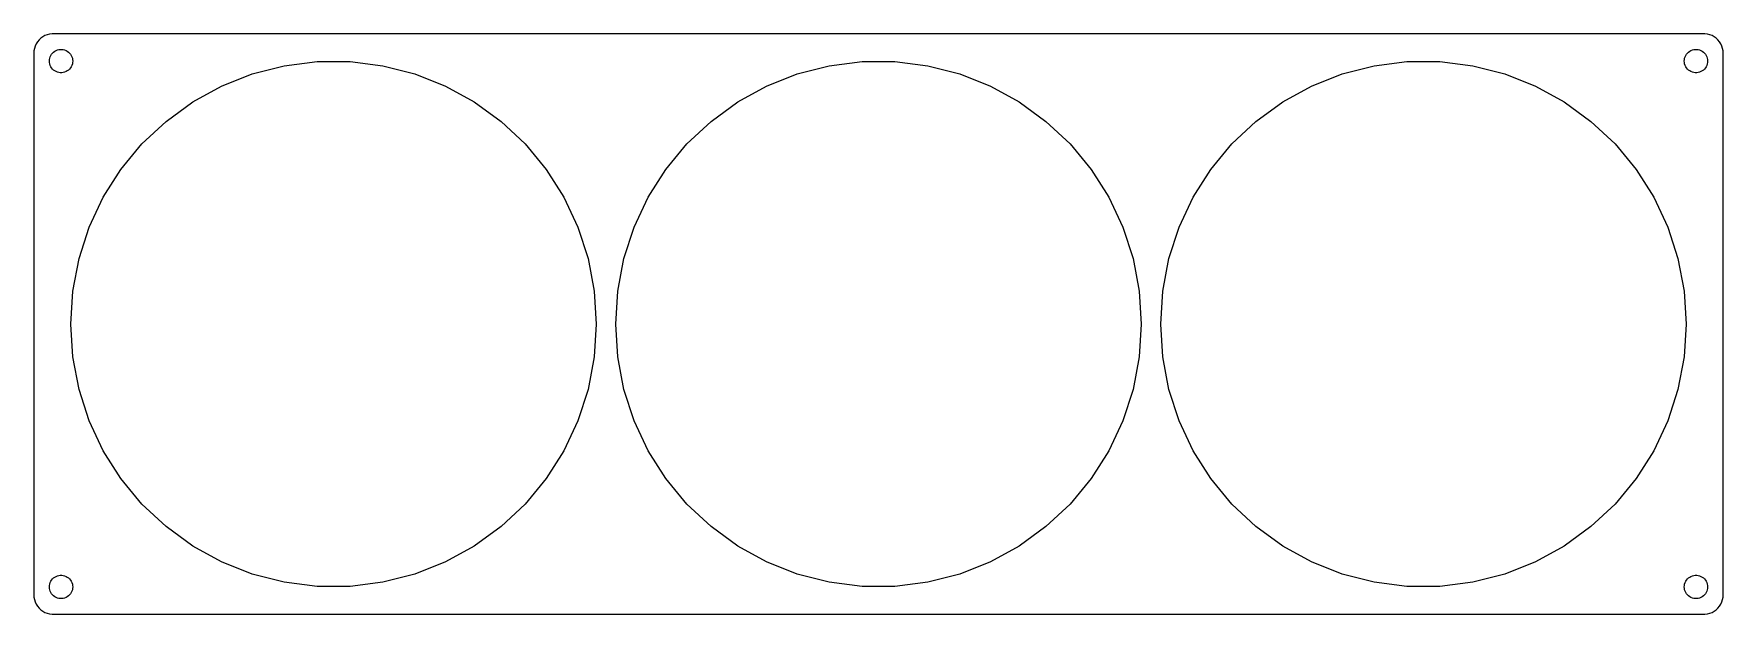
# Model space of a CAD drawing. Header units: metres. Extents: x -217 to 217, y -74 to 74.
import ezdxf

# ---------------------------------------------------------------- set-up
doc = ezdxf.new("R2010")
doc.units = ezdxf.units.M

msp = doc.modelspace()

# ---------------------------------------------------------------- linework, layer by layer
for p, q in [((-214.129, 74.0241), (-214.679, 73.7216)), ((-213.545, 74.2553), (-214.129, 74.0241)), ((-212.937, 74.4114), (-213.545, 74.2553)), ((-212.314, 74.4901), (-212.937, 74.4114)), ((212.314, 74.4901), (-212.314, 74.4901)), ((212.937, 74.4114), (212.314, 74.4901)), ((213.545, 74.2553), (212.937, 74.4114)), ((214.129, 74.0241), (213.545, 74.2553)), ((214.679, 73.7216), (214.129, 74.0241)), ((-216.961, 70.1267), (-217, 69.5)), ((-217, 69.5), (-217, -69.5)), ((-216.843, 70.7434), (-216.961, 70.1267)), ((-216.649, 71.3406), (-216.843, 70.7434)), ((-216.382, 71.9088), (-216.649, 71.3406)), ((-216.045, 72.4389), (-216.382, 71.9088)), ((-215.645, 72.9227), (-216.045, 72.4389)), ((-215.187, 73.3526), (-215.645, 72.9227)), ((-214.679, 73.7216), (-215.187, 73.3526)), ((-212.427, 69.2634), (-212.187, 69.5536)), ((-212.187, 69.5536), (-211.912, 69.8115)), ((-211.912, 69.8115), (-211.607, 70.033)), ((-211.607, 70.033), (-211.277, 70.2145)), ((-211.277, 70.2145), (-210.927, 70.3532)), ((-210.927, 70.3532), (-210.562, 70.4469)), ((-210.562, 70.4469), (-210.188, 70.4941)), ((-210.188, 70.4941), (-209.812, 70.4941)), ((-209.812, 70.4941), (-209.438, 70.4469)), ((-209.438, 70.4469), (-209.073, 70.3532)), ((-209.073, 70.3532), (-208.723, 70.2145)), ((-208.723, 70.2145), (-208.393, 70.033)), ((-208.393, 70.033), (-208.088, 69.8115)), ((-208.088, 69.8115), (-207.813, 69.5536)), ((-207.813, 69.5536), (-207.573, 69.2634)), ((207.573, 69.2634), (207.813, 69.5536)), ((207.813, 69.5536), (208.088, 69.8115)), ((208.088, 69.8115), (208.393, 70.033)), ((208.393, 70.033), (208.723, 70.2145)), ((208.723, 70.2145), (209.073, 70.3532)), ((209.073, 70.3532), (209.438, 70.4469)), ((209.438, 70.4469), (209.812, 70.4941)), ((209.812, 70.4941), (210.188, 70.4941)), ((210.188, 70.4941), (210.562, 70.4469)), ((210.562, 70.4469), (210.927, 70.3532)), ((210.927, 70.3532), (211.277, 70.2145)), ((211.277, 70.2145), (211.607, 70.033)), ((211.607, 70.033), (211.912, 69.8115)), ((211.912, 69.8115), (212.187, 69.5536)), ((212.187, 69.5536), (212.427, 69.2634)), ((215.187, 73.3526), (214.679, 73.7216)), ((215.645, 72.9227), (215.187, 73.3526)), ((216.045, 72.4389), (215.645, 72.9227)), ((216.382, 71.9088), (216.045, 72.4389)), ((216.649, 71.3406), (216.382, 71.9088)), ((216.843, 70.7434), (216.649, 71.3406)), ((216.961, 70.1267), (216.843, 70.7434)), ((217, 69.5), (216.961, 70.1267)), ((217, -69.5), (217, 69.5)), ((-213, 67.5), (-212.976, 67.876)), ((-212.976, 67.124), (-213, 67.5)), ((-212.976, 67.876), (-212.906, 68.2461)), ((-212.906, 66.7539), (-212.976, 67.124)), ((-212.906, 68.2461), (-212.789, 68.6044)), ((-212.789, 66.3956), (-212.906, 66.7539)), ((-212.789, 68.6044), (-212.629, 68.9453)), ((-212.629, 66.0547), (-212.789, 66.3956)), ((-212.629, 68.9453), (-212.427, 69.2634)), ((-212.427, 65.7366), (-212.629, 66.0547)), ((-212.187, 65.4464), (-212.427, 65.7366)), ((-211.912, 65.1885), (-212.187, 65.4464)), ((-211.607, 64.967), (-211.912, 65.1885)), ((-208.088, 65.1885), (-208.393, 64.967)), ((-207.813, 65.4464), (-208.088, 65.1885)), ((-207.573, 65.7366), (-207.813, 65.4464)), ((-207.573, 69.2634), (-207.371, 68.9453)), ((-207.371, 66.0547), (-207.573, 65.7366)), ((-207.371, 68.9453), (-207.211, 68.6044)), ((-207.211, 66.3956), (-207.371, 66.0547)), ((-207.211, 68.6044), (-207.094, 68.2461)), ((-207.094, 66.7539), (-207.211, 66.3956)), ((-207.094, 68.2461), (-207.024, 67.876)), ((-207.024, 67.124), (-207.094, 66.7539)), ((-207.024, 67.876), (-207, 67.5)), ((-207, 67.5), (-207.024, 67.124)), ((-160.859, 64.1963), (-152.648, 66.3044)), ((-152.648, 66.3044), (-144.238, 67.3668)), ((-144.238, 67.3668), (-135.762, 67.3668)), ((-135.762, 67.3668), (-127.352, 66.3044)), ((-127.352, 66.3044), (-119.141, 64.1963)), ((-20.8586, 64.1963), (-12.6482, 66.3044)), ((-12.6482, 66.3044), (-4.2384, 67.3668)), ((-4.2384, 67.3668), (4.2384, 67.3668)), ((4.2384, 67.3668), (12.6482, 66.3044)), ((12.6482, 66.3044), (20.8586, 64.1963)), ((119.141, 64.1963), (127.352, 66.3044)), ((127.352, 66.3044), (135.762, 67.3668)), ((135.762, 67.3668), (144.238, 67.3668)), ((144.238, 67.3668), (152.648, 66.3044)), ((152.648, 66.3044), (160.859, 64.1963)), ((207, 67.5), (207.024, 67.876)), ((207.024, 67.124), (207, 67.5)), ((207.024, 67.876), (207.094, 68.2461)), ((207.094, 66.7539), (207.024, 67.124)), ((207.094, 68.2461), (207.211, 68.6044)), ((207.211, 66.3956), (207.094, 66.7539)), ((207.211, 68.6044), (207.371, 68.9453)), ((207.371, 66.0547), (207.211, 66.3956)), ((207.371, 68.9453), (207.573, 69.2634)), ((207.573, 65.7366), (207.371, 66.0547)), ((207.813, 65.4464), (207.573, 65.7366)), ((208.088, 65.1885), (207.813, 65.4464)), ((208.393, 64.967), (208.088, 65.1885)), ((211.912, 65.1885), (211.607, 64.967)), ((212.187, 65.4464), (211.912, 65.1885)), ((212.427, 65.7366), (212.187, 65.4464)), ((212.427, 69.2634), (212.629, 68.9453)), ((212.629, 66.0547), (212.427, 65.7366)), ((212.629, 68.9453), (212.789, 68.6044)), ((212.789, 66.3956), (212.629, 66.0547)), ((212.789, 68.6044), (212.906, 68.2461)), ((212.906, 66.7539), (212.789, 66.3956)), ((212.906, 68.2461), (212.976, 67.876)), ((212.976, 67.124), (212.906, 66.7539)), ((212.976, 67.876), (213, 67.5)), ((213, 67.5), (212.976, 67.124)), ((-211.277, 64.7855), (-211.607, 64.967)), ((-210.927, 64.6468), (-211.277, 64.7855)), ((-210.562, 64.5531), (-210.927, 64.6468)), ((-210.188, 64.5059), (-210.562, 64.5531)), ((-209.812, 64.5059), (-210.188, 64.5059)), ((-209.438, 64.5531), (-209.812, 64.5059)), ((-209.073, 64.6468), (-209.438, 64.5531)), ((-208.723, 64.7855), (-209.073, 64.6468)), ((-208.393, 64.967), (-208.723, 64.7855)), ((-176.168, 56.9921), (-168.74, 61.0758)), ((-168.74, 61.0758), (-160.859, 64.1963)), ((-119.141, 64.1963), (-111.26, 61.0758)), ((-111.26, 61.0758), (-103.832, 56.9921)), ((-36.1683, 56.9921), (-28.7401, 61.0758)), ((-28.7401, 61.0758), (-20.8586, 64.1963)), ((20.8586, 64.1963), (28.7401, 61.0758)), ((28.7401, 61.0758), (36.1683, 56.9921)), ((103.832, 56.9921), (111.26, 61.0758)), ((111.26, 61.0758), (119.141, 64.1963)), ((160.859, 64.1963), (168.74, 61.0758)), ((168.74, 61.0758), (176.168, 56.9921)), ((208.723, 64.7855), (208.393, 64.967)), ((209.073, 64.6468), (208.723, 64.7855)), ((209.438, 64.5531), (209.073, 64.6468)), ((209.812, 64.5059), (209.438, 64.5531)), ((210.188, 64.5059), (209.812, 64.5059)), ((210.562, 64.5531), (210.188, 64.5059)), ((210.927, 64.6468), (210.562, 64.5531)), ((211.277, 64.7855), (210.927, 64.6468)), ((211.607, 64.967), (211.277, 64.7855)), ((-183.026, 52.0096), (-176.168, 56.9921)), ((-103.832, 56.9921), (-96.9739, 52.0096)), ((-43.0261, 52.0096), (-36.1683, 56.9921)), ((36.1683, 56.9921), (43.0261, 52.0096)), ((96.9739, 52.0096), (103.832, 56.9921)), ((176.168, 56.9921), (183.026, 52.0096)), ((-189.205, 46.2069), (-183.026, 52.0096)), ((-96.9739, 52.0096), (-90.7946, 46.2069)), ((-49.2054, 46.2069), (-43.0261, 52.0096)), ((43.0261, 52.0096), (49.2054, 46.2069)), ((90.7946, 46.2069), (96.9739, 52.0096)), ((183.026, 52.0096), (189.205, 46.2069)), ((-194.609, 39.6755), (-189.205, 46.2069)), ((-90.7946, 46.2069), (-85.3913, 39.6755)), ((-54.6086, 39.6755), (-49.2054, 46.2069)), ((49.2054, 46.2069), (54.6086, 39.6755)), ((85.3913, 39.6755), (90.7946, 46.2069)), ((189.205, 46.2069), (194.609, 39.6755)), ((-199.151, 32.5184), (-194.609, 39.6755)), ((-85.3913, 39.6755), (-80.8493, 32.5184)), ((-59.1507, 32.5184), (-54.6086, 39.6755)), ((54.6086, 39.6755), (59.1507, 32.5184)), ((80.8493, 32.5184), (85.3913, 39.6755)), ((194.609, 39.6755), (199.151, 32.5184)), ((-202.76, 24.8484), (-199.151, 32.5184)), ((-80.8493, 32.5184), (-77.2401, 24.8484)), ((-62.7599, 24.8484), (-59.1507, 32.5184)), ((59.1507, 32.5184), (62.7599, 24.8484)), ((77.2401, 24.8484), (80.8493, 32.5184)), ((199.151, 32.5184), (202.76, 24.8484)), ((-205.379, 16.7866), (-202.76, 24.8484)), ((-77.2401, 24.8484), (-74.6206, 16.7866)), ((-65.3794, 16.7866), (-62.7599, 24.8484)), ((62.7599, 24.8484), (65.3794, 16.7866)), ((74.6206, 16.7866), (77.2401, 24.8484)), ((202.76, 24.8484), (205.379, 16.7866)), ((-206.968, 8.46), (-205.379, 16.7866)), ((-74.6206, 16.7866), (-73.0323, 8.46)), ((-66.9677, 8.46), (-65.3794, 16.7866)), ((65.3794, 16.7866), (66.9677, 8.46)), ((73.0323, 8.46), (74.6206, 16.7866)), ((205.379, 16.7866), (206.968, 8.46)), ((-207.5, 0), (-206.968, 8.46)), ((-73.0323, 8.46), (-72.5, 0)), ((-67.5, 0), (-66.9677, 8.46)), ((66.9677, 8.46), (67.5, 0)), ((72.5, 0), (73.0323, 8.46)), ((206.968, 8.46), (207.5, 0)), ((-206.968, -8.46), (-207.5, 0)), ((-72.5, 0), (-73.0323, -8.46)), ((-66.9677, -8.46), (-67.5, 0)), ((67.5, 0), (66.9677, -8.46)), ((73.0323, -8.46), (72.5, 0)), ((207.5, 0), (206.968, -8.46)), ((-205.379, -16.7866), (-206.968, -8.46)), ((-73.0323, -8.46), (-74.6206, -16.7866)), ((-65.3794, -16.7866), (-66.9677, -8.46)), ((66.9677, -8.46), (65.3794, -16.7866)), ((74.6206, -16.7866), (73.0323, -8.46)), ((206.968, -8.46), (205.379, -16.7866)), ((-202.76, -24.8484), (-205.379, -16.7866)), ((-74.6206, -16.7866), (-77.2401, -24.8484)), ((-62.7599, -24.8484), (-65.3794, -16.7866)), ((65.3794, -16.7866), (62.7599, -24.8484)), ((77.2401, -24.8484), (74.6206, -16.7866)), ((205.379, -16.7866), (202.76, -24.8484)), ((-199.151, -32.5184), (-202.76, -24.8484)), ((-77.2401, -24.8484), (-80.8493, -32.5184)), ((-59.1507, -32.5184), (-62.7599, -24.8484)), ((62.7599, -24.8484), (59.1507, -32.5184)), ((80.8493, -32.5184), (77.2401, -24.8484)), ((202.76, -24.8484), (199.151, -32.5184)), ((-194.609, -39.6755), (-199.151, -32.5184)), ((-80.8493, -32.5184), (-85.3913, -39.6755)), ((-54.6086, -39.6755), (-59.1507, -32.5184)), ((59.1507, -32.5184), (54.6086, -39.6755)), ((85.3913, -39.6755), (80.8493, -32.5184)), ((199.151, -32.5184), (194.609, -39.6755)), ((-189.205, -46.2069), (-194.609, -39.6755)), ((-85.3913, -39.6755), (-90.7946, -46.2069)), ((-49.2054, -46.2069), (-54.6086, -39.6755)), ((54.6086, -39.6755), (49.2054, -46.2069)), ((90.7946, -46.2069), (85.3913, -39.6755)), ((194.609, -39.6755), (189.205, -46.2069)), ((-183.026, -52.0096), (-189.205, -46.2069)), ((-90.7946, -46.2069), (-96.9739, -52.0096)), ((-43.0261, -52.0096), (-49.2054, -46.2069)), ((49.2054, -46.2069), (43.0261, -52.0096)), ((96.9739, -52.0096), (90.7946, -46.2069)), ((189.205, -46.2069), (183.026, -52.0096)), ((-176.168, -56.9921), (-183.026, -52.0096)), ((-96.9739, -52.0096), (-103.832, -56.9921)), ((-36.1683, -56.9921), (-43.0261, -52.0096)), ((43.0261, -52.0096), (36.1683, -56.9921)), ((103.832, -56.9921), (96.9739, -52.0096)), ((183.026, -52.0096), (176.168, -56.9921)), ((-168.74, -61.0758), (-176.168, -56.9921)), ((-103.832, -56.9921), (-111.26, -61.0758)), ((-28.7401, -61.0758), (-36.1683, -56.9921)), ((36.1683, -56.9921), (28.7401, -61.0758)), ((111.26, -61.0758), (103.832, -56.9921)), ((176.168, -56.9921), (168.74, -61.0758)), ((-211.912, -65.1885), (-211.607, -64.967)), ((-211.607, -64.967), (-211.277, -64.7855)), ((-211.277, -64.7855), (-210.927, -64.6468)), ((-210.927, -64.6468), (-210.562, -64.5531)), ((-210.562, -64.5531), (-210.188, -64.5059)), ((-210.188, -64.5059), (-209.812, -64.5059)), ((-209.812, -64.5059), (-209.438, -64.5531)), ((-209.438, -64.5531), (-209.073, -64.6468)), ((-209.073, -64.6468), (-208.723, -64.7855)), ((-208.723, -64.7855), (-208.393, -64.967)), ((-208.393, -64.967), (-208.088, -65.1885)), ((-160.859, -64.1963), (-168.74, -61.0758)), ((-152.648, -66.3044), (-160.859, -64.1963)), ((-119.141, -64.1963), (-127.352, -66.3044)), ((-111.26, -61.0758), (-119.141, -64.1963)), ((-20.8586, -64.1963), (-28.7401, -61.0758)), ((-12.6482, -66.3044), (-20.8586, -64.1963)), ((20.8586, -64.1963), (12.6482, -66.3044)), ((28.7401, -61.0758), (20.8586, -64.1963)), ((119.141, -64.1963), (111.26, -61.0758)), ((127.352, -66.3044), (119.141, -64.1963)), ((160.859, -64.1963), (152.648, -66.3044)), ((168.74, -61.0758), (160.859, -64.1963)), ((208.088, -65.1885), (208.393, -64.967)), ((208.393, -64.967), (208.723, -64.7855)), ((208.723, -64.7855), (209.073, -64.6468)), ((209.073, -64.6468), (209.438, -64.5531)), ((209.438, -64.5531), (209.812, -64.5059)), ((209.812, -64.5059), (210.188, -64.5059)), ((210.188, -64.5059), (210.562, -64.5531)), ((210.562, -64.5531), (210.927, -64.6468)), ((210.927, -64.6468), (211.277, -64.7855)), ((211.277, -64.7855), (211.607, -64.967)), ((211.607, -64.967), (211.912, -65.1885)), ((-213, -67.5), (-212.976, -67.124)), ((-212.976, -67.876), (-213, -67.5)), ((-212.976, -67.124), (-212.906, -66.7539)), ((-212.906, -68.2461), (-212.976, -67.876)), ((-212.906, -66.7539), (-212.789, -66.3956)), ((-212.789, -68.6044), (-212.906, -68.2461)), ((-212.789, -66.3956), (-212.629, -66.0547)), ((-212.629, -68.9453), (-212.789, -68.6044)), ((-212.629, -66.0547), (-212.427, -65.7366)), ((-212.427, -69.2634), (-212.629, -68.9453)), ((-212.427, -65.7366), (-212.187, -65.4464)), ((-212.187, -69.5536), (-212.427, -69.2634)), ((-212.187, -65.4464), (-211.912, -65.1885)), ((-208.088, -65.1885), (-207.813, -65.4464)), ((-207.813, -65.4464), (-207.573, -65.7366)), ((-207.573, -69.2634), (-207.813, -69.5536)), ((-207.573, -65.7366), (-207.371, -66.0547)), ((-207.371, -68.9453), (-207.573, -69.2634)), ((-207.371, -66.0547), (-207.211, -66.3956)), ((-207.211, -68.6044), (-207.371, -68.9453)), ((-207.211, -66.3956), (-207.094, -66.7539)), ((-207.094, -68.2461), (-207.211, -68.6044)), ((-207.094, -66.7539), (-207.024, -67.124)), ((-207.024, -67.876), (-207.094, -68.2461)), ((-207.024, -67.124), (-207, -67.5)), ((-207, -67.5), (-207.024, -67.876)), ((-144.238, -67.3668), (-152.648, -66.3044)), ((-135.762, -67.3668), (-144.238, -67.3668)), ((-127.352, -66.3044), (-135.762, -67.3668)), ((-4.2384, -67.3668), (-12.6482, -66.3044)), ((4.2384, -67.3668), (-4.2384, -67.3668)), ((12.6482, -66.3044), (4.2384, -67.3668)), ((135.762, -67.3668), (127.352, -66.3044)), ((144.238, -67.3668), (135.762, -67.3668)), ((152.648, -66.3044), (144.238, -67.3668)), ((207, -67.5), (207.024, -67.124)), ((207.024, -67.876), (207, -67.5)), ((207.024, -67.124), (207.094, -66.7539)), ((207.094, -68.2461), (207.024, -67.876)), ((207.094, -66.7539), (207.211, -66.3956)), ((207.211, -68.6044), (207.094, -68.2461)), ((207.211, -66.3956), (207.371, -66.0547)), ((207.371, -68.9453), (207.211, -68.6044)), ((207.371, -66.0547), (207.573, -65.7366)), ((207.573, -69.2634), (207.371, -68.9453)), ((207.573, -65.7366), (207.813, -65.4464)), ((207.813, -69.5536), (207.573, -69.2634)), ((207.813, -65.4464), (208.088, -65.1885)), ((211.912, -65.1885), (212.187, -65.4464)), ((212.187, -65.4464), (212.427, -65.7366)), ((212.427, -69.2634), (212.187, -69.5536)), ((212.427, -65.7366), (212.629, -66.0547)), ((212.629, -68.9453), (212.427, -69.2634)), ((212.629, -66.0547), (212.789, -66.3956)), ((212.789, -68.6044), (212.629, -68.9453)), ((212.789, -66.3956), (212.906, -66.7539)), ((212.906, -68.2461), (212.789, -68.6044)), ((212.906, -66.7539), (212.976, -67.124)), ((212.976, -67.876), (212.906, -68.2461)), ((212.976, -67.124), (213, -67.5)), ((213, -67.5), (212.976, -67.876)), ((-217, -69.5), (-216.961, -70.1267)), ((-216.961, -70.1267), (-216.843, -70.7434)), ((-216.843, -70.7434), (-216.649, -71.3406)), ((-216.649, -71.3406), (-216.382, -71.9088)), ((-216.382, -71.9088), (-216.045, -72.4389)), ((-216.045, -72.4389), (-215.645, -72.9227)), ((-215.645, -72.9227), (-215.187, -73.3526)), ((-215.187, -73.3526), (-214.679, -73.7216)), ((-214.679, -73.7216), (-214.129, -74.0241)), ((-211.912, -69.8115), (-212.187, -69.5536)), ((-211.607, -70.033), (-211.912, -69.8115)), ((-211.277, -70.2145), (-211.607, -70.033)), ((-210.927, -70.3532), (-211.277, -70.2145)), ((-210.562, -70.4469), (-210.927, -70.3532)), ((-210.188, -70.4941), (-210.562, -70.4469)), ((-209.812, -70.4941), (-210.188, -70.4941)), ((-209.438, -70.4469), (-209.812, -70.4941)), ((-209.073, -70.3532), (-209.438, -70.4469)), ((-208.723, -70.2145), (-209.073, -70.3532)), ((-208.393, -70.033), (-208.723, -70.2145)), ((-208.088, -69.8115), (-208.393, -70.033)), ((-207.813, -69.5536), (-208.088, -69.8115)), ((208.088, -69.8115), (207.813, -69.5536)), ((208.393, -70.033), (208.088, -69.8115)), ((208.723, -70.2145), (208.393, -70.033)), ((209.073, -70.3532), (208.723, -70.2145)), ((209.438, -70.4469), (209.073, -70.3532)), ((209.812, -70.4941), (209.438, -70.4469)), ((210.188, -70.4941), (209.812, -70.4941)), ((210.562, -70.4469), (210.188, -70.4941)), ((210.927, -70.3532), (210.562, -70.4469)), ((211.277, -70.2145), (210.927, -70.3532)), ((211.607, -70.033), (211.277, -70.2145)), ((211.912, -69.8115), (211.607, -70.033)), ((212.187, -69.5536), (211.912, -69.8115)), ((214.129, -74.0241), (214.679, -73.7216)), ((214.679, -73.7216), (215.187, -73.3526)), ((215.187, -73.3526), (215.645, -72.9227)), ((215.645, -72.9227), (216.045, -72.4389)), ((216.045, -72.4389), (216.382, -71.9088)), ((216.382, -71.9088), (216.649, -71.3406)), ((216.649, -71.3406), (216.843, -70.7434)), ((216.843, -70.7434), (216.961, -70.1267)), ((216.961, -70.1267), (217, -69.5)), ((-214.129, -74.0241), (-213.545, -74.2553)), ((-213.545, -74.2553), (-212.937, -74.4114)), ((-212.937, -74.4114), (-212.314, -74.4901)), ((-212.314, -74.4901), (212.314, -74.4901)), ((212.314, -74.4901), (212.937, -74.4114)), ((212.937, -74.4114), (213.545, -74.2553)), ((213.545, -74.2553), (214.129, -74.0241))]:
    msp.add_line(p, q)

doc.saveas('drawing.dxf')
